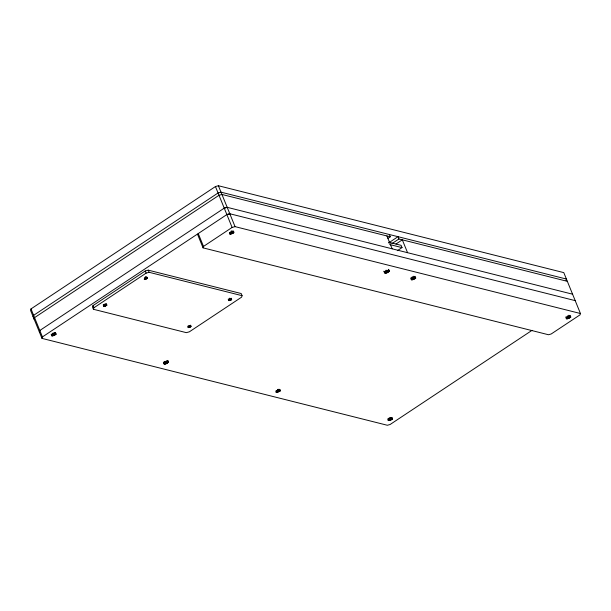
<?xml version="1.0" encoding="UTF-8"?>
<svg xmlns="http://www.w3.org/2000/svg" width="611" height="611" viewBox="0 0 611 611"><rect width="100%" height="100%" fill="white"/><g stroke="black" fill="none" stroke-linecap="round" stroke-linejoin="round"><path stroke-width="0.92" d="M168.491 362.025C162.908 359.085 162.075 368.12 168.491 362.025L167.834 360.414M389.36 271.047C383.784 268.107 382.952 277.142 389.36 271.047L388.665 269.329M33.185 316.811L33.62 315.337L218.066 192.977L221.022 192.167L566.412 279.051L566.007 280.38M34.56 317.628L34.117 319.095L34.56 317.628L219.005 195.268L221.953 194.458L390.276 236.793L389.344 234.509M39.807 330.49L39.356 331.956L39.807 330.49L224.252 208.13L227.2 207.32L572.599 294.204M92.971 305.66L92.521 307.127L93.399 309.273L186.34 332.651L189.341 331.826L241.62 297.145L242.071 295.678L241.2 293.532L148.259 270.154L145.25 270.978L92.971 305.66L93.842 307.807L93.399 309.273M532.005 330.368L390.085 424.515L387.351 425.264L41.983 338.387L30.55 310.373L31.001 308.906L215.446 186.546L218.394 185.736L563.793 272.621L580.45 313.512L580.045 314.841L551.183 333.988L548.457 334.736L203.058 247.86L197.811 234.991L198.254 233.555L203.501 246.416L203.058 247.86M33.177 316.804L33.62 315.337M41.983 338.387L42.434 336.921L31.001 308.906M56.097 334.133C53.432 329.879 47.414 339.869 56.097 334.133L55.441 332.521M106.872 305.11C104.71 302.01 100.983 309.227 106.872 305.11L106.291 303.682M415.732 278.058C413.074 273.804 407.056 283.794 415.732 278.058L415.037 276.34M570.781 317.056C568.115 312.801 562.097 322.799 570.781 317.056L570.078 315.345M147.297 278.395C147.48 274.423 140.301 282.068 147.297 278.395L146.716 276.966M233.792 232.738C234.586 227.391 223.557 237.732 233.792 232.738L233.089 231.019M190.991 326.587C191.174 322.616 183.995 330.261 190.991 326.587L190.403 325.159M231.638 299.611C231.829 295.64 224.649 303.277 231.638 299.611L231.057 298.176M280.197 390.941C280.991 385.602 269.963 395.936 280.197 390.941L279.54 389.337M392.415 419.169C393.217 413.83 382.188 424.164 392.415 419.169L391.758 417.565M42.434 336.921L226.88 214.56L229.828 213.751L575.226 300.635M93.842 307.807L146.121 273.125L149.13 272.3L242.071 295.678M203.501 246.416L232.104 227.445L235.052 226.635L580.45 313.512M387.916 238.359L390.276 236.793M388.581 242.941L398.013 236.686L398.945 238.977L567.344 281.335M391.872 243.667L398.945 238.977M395.959 244.033L402.305 239.825L407.56 252.687M397.394 250.678L402.023 247.608L401.091 245.324L388.833 242.269M224.252 208.13L227.2 207.32M226.857 214.576L229.805 213.766M389.772 244.56L402.023 247.608M569.742 315.704L570.445 317.415M568.925 315.2L569.979 317.773M568.711 316.391L569.414 318.102M567.734 315.811L568.78 318.384M567.428 316.888L568.131 318.598M566.809 317.017L567.504 318.736M566.252 317.063L566.947 318.774M565.801 317.01L566.496 318.728M414.701 276.699L415.396 278.417M413.884 276.203L414.93 278.769M413.662 277.386L414.365 279.105M412.685 276.814L413.731 279.387M412.035 277.027L413.082 279.601M411.761 278.02L412.463 279.731M411.203 278.058L411.906 279.777M410.752 278.013L411.455 279.723M386.908 235.953L392.163 248.814M388.481 269.665L389.184 271.383M388.145 270.024L388.848 271.735M387.68 270.375L388.382 272.094M387.114 270.711L387.809 272.422M386.129 270.131L387.183 272.705M385.831 271.208L386.534 272.926M385.213 271.337L385.908 273.056M384.655 271.383L385.35 273.102M384.204 271.33L384.899 273.048M383.884 271.192L384.586 272.903M391.292 417.916L391.949 419.528M390.398 417.443L391.384 419.856M389.765 417.725L390.75 420.139M389.115 417.947L390.101 420.353M388.825 418.879L389.482 420.49M388.268 418.925L388.924 420.528M387.817 418.871L388.474 420.483M218.394 185.736L235.052 226.635M215.446 186.546L232.104 227.445M232.623 231.378L233.326 233.089M231.706 230.851L232.753 233.417M231.073 231.134L232.127 233.708M230.775 232.203L231.477 233.921M230.148 232.34L230.851 234.051M229.599 232.379L230.294 234.097M279.074 389.688L279.731 391.3M278.173 389.215L279.158 391.628M277.547 389.497L278.532 391.911M277.226 390.521L277.883 392.125M276.6 390.65L277.257 392.262M276.042 390.696L276.699 392.3M230.721 298.435L231.302 299.864M230.309 298.672L230.897 300.1M229.568 298.16L230.439 300.307M229.392 299.031L229.973 300.459M228.942 299.13L229.522 300.559M228.537 299.161L229.125 300.589M228.216 299.123L228.797 300.551M190.067 325.411L190.655 326.847M189.662 325.655L190.242 327.084M189.204 325.854L189.792 327.282M188.738 326.014L189.326 327.443M188.287 326.106L188.875 327.534M187.89 326.137L188.471 327.565M148.259 270.154L149.13 272.3M145.25 270.978L146.121 273.125M146.38 277.218L146.961 278.647M145.678 276.745L146.548 278.883M145.219 276.943L146.098 279.09M145.044 277.814L145.632 279.242M144.601 277.913L145.181 279.342M167.651 360.75L168.308 362.354M167.315 361.109L167.972 362.713M166.52 360.658L167.506 363.071M166.284 361.796L166.94 363.4M165.321 361.269L166.307 363.682M164.672 361.491L165.657 363.896M164.054 361.62L165.031 364.034M163.824 362.468L164.481 364.072M163.374 362.415L164.031 364.026M106.047 303.942L106.635 305.37M105.711 304.194L106.299 305.622M105.016 303.72L105.886 305.867M104.848 304.637L105.436 306.065M104.382 304.79L104.97 306.226M103.931 304.889L104.519 306.317M103.534 304.92L104.114 306.348M103.206 304.881L103.794 306.31M55.105 332.88L55.761 334.492M54.31 332.43L55.296 334.843M54.074 333.568L54.73 335.172M53.111 333.048L54.096 335.454M52.462 333.262L53.447 335.676M52.172 334.202L52.821 335.806M51.614 334.24L52.271 335.851M51.164 334.194L51.813 335.798"/></g></svg>
